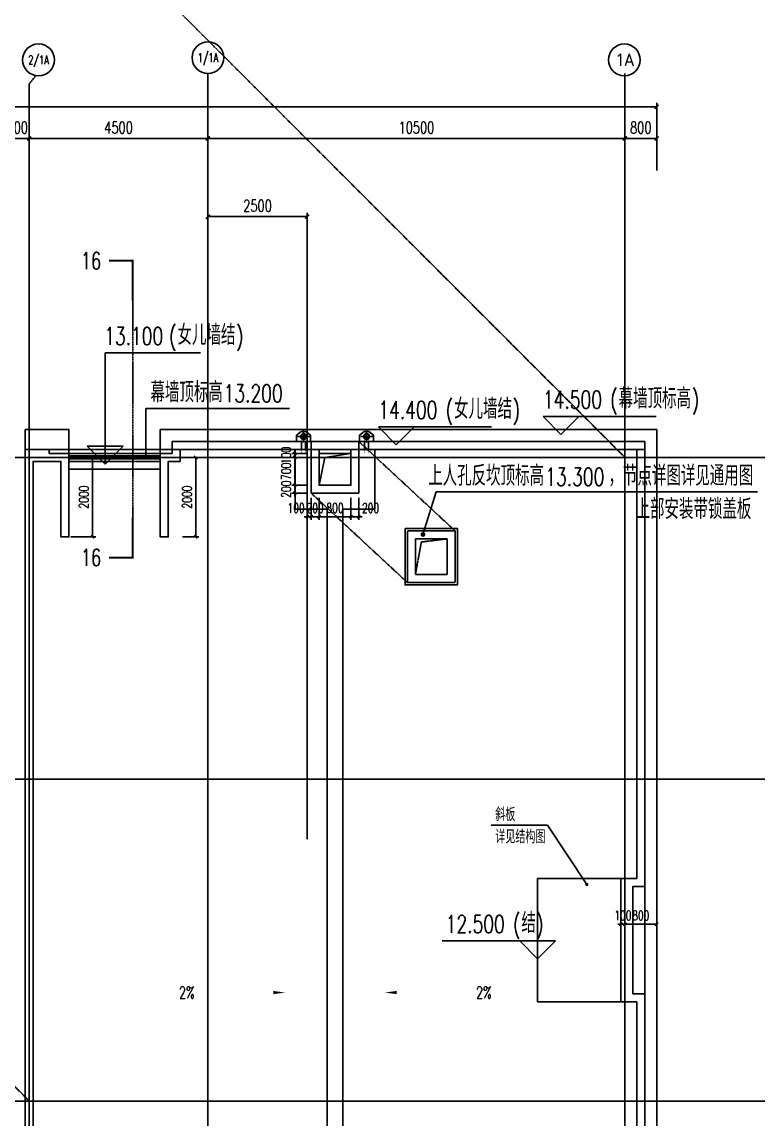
# Model space of a CAD drawing. Extents: x -954573 to 446329, y 489853 to 1226784.
# Drawn here: x 355963 to 374498, y 815166 to 842781 of the extents above; entities that cross this region are included whole.
import ezdxf
from ezdxf.enums import TextEntityAlignment as Align

# ---------------------------------------------------------------- set-up
doc = ezdxf.new("R2010")
doc.units = 0
doc.header["$LTSCALE"] = 10
doc.header["$MEASUREMENT"] = 0
doc.linetypes.add('10平面$0$DOTE', pattern=[2.42, 2, -0.2, 0.02, -0.2])
doc.linetypes.add('10平面$1$DASH', pattern=[0.35, 0.25, -0.1])
doc.layers.get('Defpoints').update_dxf_attribs({"color": 210})
for name, color, linetype in [('10平面$0$99平面图例外参|99平面图例外参|99平面图例外参|A-STAIR', 150, 'Continuous'), ('10平面$0$A-AXIS-D', 8, 'Continuous'), ('10平面$0$A-AXIS-DOTE', 8, '10平面$0$DOTE'), ('10平面$0$A-AXIS-DP', 8, 'Continuous'), ('10平面$0$A-AXIS-SYMB', 8, 'Continuous'), ('10平面$0$A-DRAIN', 8, 'Continuous'), ('10平面$0$A-LIN-V', 8, 'Continuous'), ('10平面$0$A-SFCE', 8, 'Continuous'), ('10平面$0$A-WINDOW', 8, 'Continuous'), ('10平面$0$AS-WALL', 8, 'Continuous'), ('10平面$0$AS-结构边线层', 8, 'Continuous'), ('10平面$0$DIM_SYMB', 8, 'Continuous'), ('10平面$0$PUB_TEXT', 8, 'Continuous'), ('A-LIN-V', 9, 'Continuous')]:
    doc.layers.add(name, color=color, linetype=linetype)
doc.styles.add('10平面$0$_TCH_AXIS', font='COMPLEX', dxfattribs={"bigfont": 'GBCBIG'})
doc.styles.add('10平面$0$_TCH_DIM', font='SIMPLEX', dxfattribs={"bigfont": 'GBCBIG'})
doc.styles.add('10平面$0$_TCH_DIM_T3', font='SIMPLEX', dxfattribs={"width": 0.705882, "bigfont": 'GBCBIG'})
doc.styles.add('10平面$0$_TCH_LABEL', font='COMPLEX', dxfattribs={"bigfont": 'GBCBIG'})
doc.dimstyles.new('10平面$0$_TCH_ARCH&&100', dxfattribs={"dimtxt": 297.5, "dimasz": 100, "dimexe": 100, "dimexo": 100, "dimgap": 126.25, "dimtad": 1, "dimdec": 0, "dimzin": 0, "dimdsep": 46, "dimtxsty": '10平面$0$_TCH_DIM_T3', "dimblk": '10平面$0$_ArchTick', "dimcen": 0.09, "dimclrt": 7, "dimazin": 2, "dimtfac": 1, "dimtdec": 0, "dimtix": 1, "dimtmove": 2, "dimatfit": 3, "dimfxl": 0, "dimtolj": 1, "dimtzin": 0, "dimarcsym": 0})
doc.dimstyles.new('10平面$0$_TCH_ARCH&&80', dxfattribs={"dimtxt": 238, "dimasz": 80, "dimexe": 80, "dimexo": 80, "dimgap": 101, "dimtad": 1, "dimdec": 0, "dimzin": 0, "dimdsep": 46, "dimtxsty": '10平面$0$_TCH_DIM_T3', "dimblk": '10平面$0$_ArchTick', "dimcen": 0.09, "dimclrt": 7, "dimazin": 2, "dimtfac": 1, "dimtdec": 0, "dimtix": 1, "dimtmove": 2, "dimatfit": 3, "dimfxl": 0, "dimtolj": 1, "dimtzin": 0, "dimarcsym": 0})

# ---------------------------------------------------------------- blocks, each defined once
blk = doc.blocks.new('10平面$0$_ArchTick')
at = {"color": 0, "linetype": 'ByBlock', "const_width": 0.4}
blk.add_lwpolyline([(-0.5, -0.5), (0.5, 0.5)], dxfattribs=at)
blk = doc.blocks.new('*D3230')
at = {"layer": '10平面$0$A-AXIS-DP', "color": 0, "lineweight": -2}
for p, q in [((-129054, 820940), (-129054, 819990)), ((-128954, 820940), (-128954, 819990)), ((-129054, 820070), (-129134, 820070)), ((-129054, 820070), (-128954, 820070)), ((-128954, 820070), (-128874, 820070))]:
    blk.add_line(p, q, dxfattribs=at)
at = {"layer": 'Defpoints', "color": 0}
for p in [(-129054, 821020), (-128954, 821020), (-128954, 820070)]:
    blk.add_point(p, dxfattribs=at)
at = {"layer": '10平面$0$A-AXIS-DP', "color": 0, "lineweight": -2, "xscale": 80, "yscale": 80, "zscale": 80}
blk.add_blockref('10平面$0$_ArchTick', (-129054, 820070), dxfattribs=at)
at = {"layer": '10平面$0$A-AXIS-DP', "color": 0, "lineweight": -2, "xscale": 80, "yscale": 80, "zscale": 80, "rotation": 180}
blk.add_blockref('10平面$0$_ArchTick', (-128954, 820070), dxfattribs=at)
at = {"layer": '10平面$0$A-AXIS-DP', "color": 7, "insert": (-129004, 820290), "char_height": 238, "attachment_point": 5, "style": '10平面$0$_TCH_DIM_T3'}
blk.add_mtext('\\A1;100', dxfattribs=at)
blk = doc.blocks.new('*D3231')
at = {"layer": '10平面$0$A-AXIS-DP', "color": 0, "lineweight": -2}
for p, q in [((-128954, 820940), (-128954, 819990)), ((-128154, 820940), (-128154, 819990)), ((-128954, 820070), (-128154, 820070))]:
    blk.add_line(p, q, dxfattribs=at)
at = {"layer": 'Defpoints', "color": 0}
for p in [(-128954, 821020), (-128154, 821020), (-128154, 820070)]:
    blk.add_point(p, dxfattribs=at)
at = {"layer": '10平面$0$A-AXIS-DP', "color": 0, "lineweight": -2, "xscale": 80, "yscale": 80, "zscale": 80, "rotation": 180}
blk.add_blockref('10平面$0$_ArchTick', (-128954, 820070), dxfattribs=at)
at = {"layer": '10平面$0$A-AXIS-DP', "color": 0, "lineweight": -2, "xscale": 80, "yscale": 80, "zscale": 80}
blk.add_blockref('10平面$0$_ArchTick', (-128154, 820070), dxfattribs=at)
at = {"layer": '10平面$0$A-AXIS-DP', "color": 7, "insert": (-128554, 820290), "char_height": 238, "attachment_point": 5, "style": '10平面$0$_TCH_DIM_T3'}
blk.add_mtext('\\A1;800', dxfattribs=at)
blk = doc.blocks.new('*D3235')
at = {"layer": '10平面$0$A-AXIS-DP', "color": 0, "lineweight": -2}
for p, q in [((-140094, 831820), (-139680, 831820)), ((-139760, 829820), (-139760, 831820)), ((-140094, 829820), (-139680, 829820))]:
    blk.add_line(p, q, dxfattribs=at)
at = {"layer": 'Defpoints', "color": 0}
for p in [(-140174, 831820), (-139760, 831820), (-140174, 829820)]:
    blk.add_point(p, dxfattribs=at)
at = {"layer": '10平面$0$A-AXIS-DP', "color": 0, "lineweight": -2, "xscale": 80, "yscale": 80, "zscale": 80}
for p, rotation in [((-139760, 831820), 90), ((-139760, 829820), 270)]:
    blk.add_blockref('10平面$0$_ArchTick', p, dxfattribs=dict(at, rotation=rotation))
at = {"layer": '10平面$0$A-AXIS-DP', "color": 7, "insert": (-139980, 830820), "char_height": 238, "attachment_point": 5, "rotation": 90, "style": '10平面$0$_TCH_DIM_T3'}
blk.add_mtext('\\A1;2000', dxfattribs=at)
blk = doc.blocks.new('*D3236')
at = {"layer": '10平面$0$A-AXIS-DP', "color": 0, "lineweight": -2}
for p, q in [((-142904, 831820), (-142280, 831820)), ((-142360, 829820), (-142360, 831820)), ((-142904, 829820), (-142280, 829820))]:
    blk.add_line(p, q, dxfattribs=at)
at = {"layer": 'Defpoints', "color": 0}
for p in [(-142984, 831820), (-142360, 831820), (-142984, 829820)]:
    blk.add_point(p, dxfattribs=at)
at = {"layer": '10平面$0$A-AXIS-DP', "color": 0, "lineweight": -2, "xscale": 80, "yscale": 80, "zscale": 80}
for p, rotation in [((-142360, 831820), 90), ((-142360, 829820), 270)]:
    blk.add_blockref('10平面$0$_ArchTick', p, dxfattribs=dict(at, rotation=rotation))
at = {"layer": '10平面$0$A-AXIS-DP', "color": 7, "insert": (-142580, 830820), "char_height": 238, "attachment_point": 5, "rotation": 90, "style": '10平面$0$_TCH_DIM_T3'}
blk.add_mtext('\\A1;2000', dxfattribs=at)
blk = doc.blocks.new('*D3248')
at = {"layer": '10平面$0$A-AXIS-DP', "color": 0, "lineweight": -2}
for p, q in [((-136954, 831920), (-137345, 831920)), ((-136954, 831820), (-137345, 831820)), ((-137265, 831920), (-137265, 832000)), ((-137265, 831820), (-137265, 831920)), ((-137265, 831820), (-137265, 831740))]:
    blk.add_line(p, q, dxfattribs=at)
at = {"layer": 'Defpoints', "color": 0}
for p in [(-137265, 831920), (-136874, 831920), (-136874, 831820)]:
    blk.add_point(p, dxfattribs=at)
at = {"layer": '10平面$0$A-AXIS-DP', "color": 0, "lineweight": -2, "xscale": 80, "yscale": 80, "zscale": 80}
for p, rotation in [((-137265, 831920), 270), ((-137265, 831820), 90)]:
    blk.add_blockref('10平面$0$_ArchTick', p, dxfattribs=dict(at, rotation=rotation))
at = {"layer": '10平面$0$A-AXIS-DP', "color": 7, "insert": (-137485, 831870), "char_height": 238, "attachment_point": 5, "rotation": 90, "style": '10平面$0$_TCH_DIM_T3'}
blk.add_mtext('\\A1;100', dxfattribs=at)
blk = doc.blocks.new('*D3249')
at = {"layer": '10平面$0$A-AXIS-DP', "color": 0, "lineweight": -2}
for p, q in [((-136954, 831820), (-137345, 831820)), ((-137265, 831120), (-137265, 831820)), ((-136954, 831120), (-137345, 831120))]:
    blk.add_line(p, q, dxfattribs=at)
at = {"layer": 'Defpoints', "color": 0}
for p in [(-137265, 831820), (-136874, 831820), (-136874, 831120)]:
    blk.add_point(p, dxfattribs=at)
at = {"layer": '10平面$0$A-AXIS-DP', "color": 0, "lineweight": -2, "xscale": 80, "yscale": 80, "zscale": 80}
for p, rotation in [((-137265, 831820), 90), ((-137265, 831120), 270)]:
    blk.add_blockref('10平面$0$_ArchTick', p, dxfattribs=dict(at, rotation=rotation))
at = {"layer": '10平面$0$A-AXIS-DP', "color": 7, "insert": (-137485, 831470), "char_height": 238, "attachment_point": 5, "rotation": 90, "style": '10平面$0$_TCH_DIM_T3'}
blk.add_mtext('\\A1;700', dxfattribs=at)
blk = doc.blocks.new('*D3250')
at = {"layer": '10平面$0$A-AXIS-DP', "color": 0, "lineweight": -2}
for p, q in [((-136954, 831120), (-137345, 831120)), ((-137265, 831120), (-137265, 831200)), ((-137265, 830920), (-137265, 831120)), ((-136954, 830920), (-137345, 830920)), ((-137265, 830920), (-137265, 830840))]:
    blk.add_line(p, q, dxfattribs=at)
at = {"layer": 'Defpoints', "color": 0}
for p in [(-137265, 831120), (-136874, 831120), (-136874, 830920)]:
    blk.add_point(p, dxfattribs=at)
at = {"layer": '10平面$0$A-AXIS-DP', "color": 0, "lineweight": -2, "xscale": 80, "yscale": 80, "zscale": 80}
for p, rotation in [((-137265, 831120), 270), ((-137265, 830920), 90)]:
    blk.add_blockref('10平面$0$_ArchTick', p, dxfattribs=dict(at, rotation=rotation))
at = {"layer": '10平面$0$A-AXIS-DP', "color": 7, "insert": (-137485, 831020), "char_height": 238, "attachment_point": 5, "rotation": 90, "style": '10平面$0$_TCH_DIM_T3'}
blk.add_mtext('\\A1;200', dxfattribs=at)
blk = doc.blocks.new('*D3251')
at = {"layer": '10平面$0$A-AXIS-DP', "color": 0, "lineweight": -2}
for p, q in [((-136954, 830800), (-136954, 830248)), ((-136854, 830800), (-136854, 830248)), ((-136954, 830328), (-137034, 830328)), ((-136954, 830328), (-136854, 830328)), ((-136854, 830328), (-136774, 830328))]:
    blk.add_line(p, q, dxfattribs=at)
at = {"layer": 'Defpoints', "color": 0}
for p in [(-136954, 830880), (-136854, 830880), (-136854, 830328)]:
    blk.add_point(p, dxfattribs=at)
at = {"layer": '10平面$0$A-AXIS-DP', "color": 0, "lineweight": -2, "xscale": 80, "yscale": 80, "zscale": 80}
blk.add_blockref('10平面$0$_ArchTick', (-136954, 830328), dxfattribs=at)
at = {"layer": '10平面$0$A-AXIS-DP', "color": 0, "lineweight": -2, "xscale": 80, "yscale": 80, "zscale": 80, "rotation": 180}
blk.add_blockref('10平面$0$_ArchTick', (-136854, 830328), dxfattribs=at)
at = {"layer": '10平面$0$A-AXIS-DP', "color": 7, "insert": (-137234, 830548), "char_height": 238, "attachment_point": 5, "style": '10平面$0$_TCH_DIM_T3'}
blk.add_mtext('\\A1;100', dxfattribs=at)
blk = doc.blocks.new('*D3252')
at = {"layer": '10平面$0$A-AXIS-DP', "color": 0, "lineweight": -2}
for p, q in [((-136854, 830800), (-136854, 830248)), ((-136654, 830800), (-136654, 830248)), ((-136854, 830328), (-136934, 830328)), ((-136854, 830328), (-136654, 830328)), ((-136654, 830328), (-136574, 830328))]:
    blk.add_line(p, q, dxfattribs=at)
at = {"layer": 'Defpoints', "color": 0}
for p in [(-136854, 830880), (-136654, 830880), (-136654, 830328)]:
    blk.add_point(p, dxfattribs=at)
at = {"layer": '10平面$0$A-AXIS-DP', "color": 0, "lineweight": -2, "xscale": 80, "yscale": 80, "zscale": 80}
blk.add_blockref('10平面$0$_ArchTick', (-136854, 830328), dxfattribs=at)
at = {"layer": '10平面$0$A-AXIS-DP', "color": 0, "lineweight": -2, "xscale": 80, "yscale": 80, "zscale": 80, "rotation": 180}
blk.add_blockref('10平面$0$_ArchTick', (-136654, 830328), dxfattribs=at)
at = {"layer": '10平面$0$A-AXIS-DP', "color": 7, "insert": (-136754, 830548), "char_height": 238, "attachment_point": 5, "style": '10平面$0$_TCH_DIM_T3'}
blk.add_mtext('\\A1;200', dxfattribs=at)
blk = doc.blocks.new('*D3253')
at = {"layer": '10平面$0$A-AXIS-DP', "color": 0, "lineweight": -2}
for p, q in [((-136654, 830800), (-136654, 830248)), ((-135854, 830800), (-135854, 830248)), ((-136654, 830328), (-135854, 830328))]:
    blk.add_line(p, q, dxfattribs=at)
at = {"layer": 'Defpoints', "color": 0}
for p in [(-136654, 830880), (-135854, 830880), (-135854, 830328)]:
    blk.add_point(p, dxfattribs=at)
at = {"layer": '10平面$0$A-AXIS-DP', "color": 0, "lineweight": -2, "xscale": 80, "yscale": 80, "zscale": 80, "rotation": 180}
blk.add_blockref('10平面$0$_ArchTick', (-136654, 830328), dxfattribs=at)
at = {"layer": '10平面$0$A-AXIS-DP', "color": 0, "lineweight": -2, "xscale": 80, "yscale": 80, "zscale": 80}
blk.add_blockref('10平面$0$_ArchTick', (-135854, 830328), dxfattribs=at)
at = {"layer": '10平面$0$A-AXIS-DP', "color": 7, "insert": (-136254, 830548), "char_height": 238, "attachment_point": 5, "style": '10平面$0$_TCH_DIM_T3'}
blk.add_mtext('\\A1;800', dxfattribs=at)
blk = doc.blocks.new('*D3254')
at = {"layer": '10平面$0$A-AXIS-DP', "color": 0, "lineweight": -2}
for p, q in [((-135854, 830800), (-135854, 830248)), ((-135654, 830800), (-135654, 830248)), ((-135854, 830328), (-135934, 830328)), ((-135854, 830328), (-135654, 830328)), ((-135654, 830328), (-135574, 830328))]:
    blk.add_line(p, q, dxfattribs=at)
at = {"layer": 'Defpoints', "color": 0}
for p in [(-135854, 830880), (-135654, 830880), (-135654, 830328)]:
    blk.add_point(p, dxfattribs=at)
at = {"layer": '10平面$0$A-AXIS-DP', "color": 0, "lineweight": -2, "xscale": 80, "yscale": 80, "zscale": 80}
blk.add_blockref('10平面$0$_ArchTick', (-135854, 830328), dxfattribs=at)
at = {"layer": '10平面$0$A-AXIS-DP', "color": 0, "lineweight": -2, "xscale": 80, "yscale": 80, "zscale": 80, "rotation": 180}
blk.add_blockref('10平面$0$_ArchTick', (-135654, 830328), dxfattribs=at)
at = {"layer": '10平面$0$A-AXIS-DP', "color": 7, "insert": (-135358, 830548), "char_height": 238, "attachment_point": 5, "style": '10平面$0$_TCH_DIM_T3'}
blk.add_mtext('\\A1;200', dxfattribs=at)
blk = doc.blocks.new('10平面$0$43243')
at = {"layer": '10平面$0$AS-结构边线层'}
for points in [[(356046, 741420), (356046, 832020), (356646, 832020), (356646, 831920), (357146, 831920), (357146, 831720), (359446, 831720), (359446, 831920), (359746, 831920), (359746, 832220), (371646, 832220), (371646, 821020), (371346, 821020), (371346, 818320), (371646, 818320), (371646, 782920)], [(363446, 831120), (363590, 831820), (364246, 831920)]]:
    blk.add_lwpolyline(points, dxfattribs=at)
blk.add_lwpolyline([(363446, 831920), (364246, 831920), (364246, 831120), (363446, 831120)], close=True, dxfattribs=at)
blk = doc.blocks.new('*D2935')
at = {"layer": '10平面$0$A-AXIS-D', "color": 0, "lineweight": -2}
for p, q in [((76282, 34220), (76282, 35127)), ((76882, 34220), (76882, 35127)), ((76282, 35027), (76882, 35027))]:
    blk.add_line(p, q, dxfattribs=at)
at = {"layer": 'Defpoints', "color": 0}
for p in [(76882, 35027), (76282, 34120), (76882, 34120)]:
    blk.add_point(p, dxfattribs=at)
at = {"layer": '10平面$0$A-AXIS-D', "color": 0, "lineweight": -2, "xscale": 100, "yscale": 100, "zscale": 100, "rotation": 180}
blk.add_blockref('10平面$0$_ArchTick', (76282, 35027), dxfattribs=at)
at = {"layer": '10平面$0$A-AXIS-D', "color": 0, "lineweight": -2, "xscale": 100, "yscale": 100, "zscale": 100}
blk.add_blockref('10平面$0$_ArchTick', (76882, 35027), dxfattribs=at)
at = {"layer": '10平面$0$A-AXIS-D', "color": 7, "insert": (76582, 35302), "char_height": 297.5, "attachment_point": 5, "style": '10平面$0$_TCH_DIM_T3'}
blk.add_mtext('\\A1;600', dxfattribs=at)
blk = doc.blocks.new('*D2936')
at = {"layer": '10平面$0$A-AXIS-D', "color": 0, "lineweight": -2}
for p, q in [((76882, 34220), (76882, 35127)), ((81382, 34220), (81382, 35127)), ((76882, 35027), (81382, 35027))]:
    blk.add_line(p, q, dxfattribs=at)
at = {"layer": 'Defpoints', "color": 0}
for p in [(81382, 35027), (76882, 34120), (81382, 34120)]:
    blk.add_point(p, dxfattribs=at)
at = {"layer": '10平面$0$A-AXIS-D', "color": 0, "lineweight": -2, "xscale": 100, "yscale": 100, "zscale": 100, "rotation": 180}
blk.add_blockref('10平面$0$_ArchTick', (76882, 35027), dxfattribs=at)
at = {"layer": '10平面$0$A-AXIS-D', "color": 0, "lineweight": -2, "xscale": 100, "yscale": 100, "zscale": 100}
blk.add_blockref('10平面$0$_ArchTick', (81382, 35027), dxfattribs=at)
at = {"layer": '10平面$0$A-AXIS-D', "color": 7, "insert": (79132, 35302), "char_height": 297.5, "attachment_point": 5, "style": '10平面$0$_TCH_DIM_T3'}
blk.add_mtext('\\A1;4500', dxfattribs=at)
blk = doc.blocks.new('*D2937')
at = {"layer": '10平面$0$A-AXIS-D', "color": 0, "lineweight": -2}
for p, q in [((81382, 34220), (81382, 35127)), ((91882, 34220), (91882, 35127)), ((81382, 35027), (91882, 35027))]:
    blk.add_line(p, q, dxfattribs=at)
at = {"layer": 'Defpoints', "color": 0}
for p in [(91882, 35027), (81382, 34120), (91882, 34120)]:
    blk.add_point(p, dxfattribs=at)
at = {"layer": '10平面$0$A-AXIS-D', "color": 0, "lineweight": -2, "xscale": 100, "yscale": 100, "zscale": 100, "rotation": 180}
blk.add_blockref('10平面$0$_ArchTick', (81382, 35027), dxfattribs=at)
at = {"layer": '10平面$0$A-AXIS-D', "color": 0, "lineweight": -2, "xscale": 100, "yscale": 100, "zscale": 100}
blk.add_blockref('10平面$0$_ArchTick', (91882, 35027), dxfattribs=at)
at = {"layer": '10平面$0$A-AXIS-D', "color": 7, "insert": (86632, 35302), "char_height": 297.5, "attachment_point": 5, "style": '10平面$0$_TCH_DIM_T3'}
blk.add_mtext('\\A1;10500', dxfattribs=at)
blk = doc.blocks.new('*D2938')
at = {"layer": '10平面$0$A-AXIS-D', "color": 0, "lineweight": -2}
for p, q in [((91882, 34220), (91882, 35127)), ((92682, 34220), (92682, 35127)), ((91882, 35027), (92682, 35027))]:
    blk.add_line(p, q, dxfattribs=at)
at = {"layer": 'Defpoints', "color": 0}
for p in [(92682, 35027), (91882, 34120), (92682, 34120)]:
    blk.add_point(p, dxfattribs=at)
at = {"layer": '10平面$0$A-AXIS-D', "color": 0, "lineweight": -2, "xscale": 100, "yscale": 100, "zscale": 100, "rotation": 180}
blk.add_blockref('10平面$0$_ArchTick', (91882, 35027), dxfattribs=at)
at = {"layer": '10平面$0$A-AXIS-D', "color": 0, "lineweight": -2, "xscale": 100, "yscale": 100, "zscale": 100}
blk.add_blockref('10平面$0$_ArchTick', (92682, 35027), dxfattribs=at)
at = {"layer": '10平面$0$A-AXIS-D', "color": 7, "insert": (92282, 35302), "char_height": 297.5, "attachment_point": 5, "style": '10平面$0$_TCH_DIM_T3'}
blk.add_mtext('\\A1;800', dxfattribs=at)
blk = doc.blocks.new('*D3041')
at = {"layer": '10平面$0$A-AXIS-D', "color": 0, "lineweight": -2}
for p, q in [((-33818, 34320), (-33818, 35927)), ((92682, 34320), (92682, 35927)), ((-33818, 35827), (92682, 35827))]:
    blk.add_line(p, q, dxfattribs=at)
at = {"layer": 'Defpoints', "color": 0}
for p in [(92682, 35827), (-33818, 34220), (92682, 34220)]:
    blk.add_point(p, dxfattribs=at)
at = {"layer": '10平面$0$A-AXIS-D', "color": 0, "lineweight": -2, "xscale": 100, "yscale": 100, "zscale": 100, "rotation": 180}
blk.add_blockref('10平面$0$_ArchTick', (-33818, 35827), dxfattribs=at)
at = {"layer": '10平面$0$A-AXIS-D', "color": 0, "lineweight": -2, "xscale": 100, "yscale": 100, "zscale": 100}
blk.add_blockref('10平面$0$_ArchTick', (92682, 35827), dxfattribs=at)
at = {"layer": '10平面$0$A-AXIS-D', "color": 7, "insert": (29432, 36102), "char_height": 297.5, "attachment_point": 5, "style": '10平面$0$_TCH_DIM_T3'}
blk.add_mtext('\\A1;126500', dxfattribs=at)
blk = doc.blocks.new('*D3191')
at = {"layer": '10平面$0$A-AXIS-D', "color": 0, "lineweight": -2}
for p, q in [((81382, 32160), (81382, 33160)), ((83882, 32160), (83882, 33160)), ((81382, 33060), (83882, 33060))]:
    blk.add_line(p, q, dxfattribs=at)
at = {"layer": 'Defpoints', "color": 0}
for p in [(83882, 33060), (81382, 32060), (83882, 32060)]:
    blk.add_point(p, dxfattribs=at)
at = {"layer": '10平面$0$A-AXIS-D', "color": 0, "lineweight": -2, "xscale": 100, "yscale": 100, "zscale": 100, "rotation": 180}
blk.add_blockref('10平面$0$_ArchTick', (81382, 33060), dxfattribs=at)
at = {"layer": '10平面$0$A-AXIS-D', "color": 0, "lineweight": -2, "xscale": 100, "yscale": 100, "zscale": 100}
blk.add_blockref('10平面$0$_ArchTick', (83882, 33060), dxfattribs=at)
at = {"layer": '10平面$0$A-AXIS-D', "color": 7, "insert": (82632, 33335), "char_height": 297.5, "attachment_point": 5, "style": '10平面$0$_TCH_DIM_T3'}
blk.add_mtext('\\A1;2500', dxfattribs=at)
blk = doc.blocks.new('10平面$0$A$C3AB27A69')
at = {"layer": '10平面$0$A-DRAIN', "linetype": '10平面$1$DASH', "ltscale": 0.1}
for points in [[(-50, -20), (-50, 390)], [(50, -20), (50, 390)]]:
    blk.add_lwpolyline(points, dxfattribs=at)
at = {"layer": '10平面$0$A-DRAIN'}
blk.add_lwpolyline([(175, -57), (175, 100), (-175, 100), (-175, -57), (-59, -150), (59, -150)], close=True, dxfattribs=at)
blk.add_circle((1, -27), 55, dxfattribs=at)
blk = doc.blocks.new('10平面$0$A$C78062F8E')
at = {"layer": '10平面$0$A-DRAIN'}
for points in [[(0, 0), (-109, 0)], [(0, 0), (0, 109)], [(0, 0), (109, 0)], [(0, 0), (0, -109)]]:
    blk.add_lwpolyline(points, dxfattribs=at)
blk.add_circle((0, 0), 55, dxfattribs=at)
blk = doc.blocks.new('10平面$0$43243243')
at = {"layer": '10平面$0$A-DRAIN'}
for p, q in [((363646, 786970), (363646, 830520)), ((364046, 742020), (364046, 830520))]:
    blk.add_line(p, q, dxfattribs=at)
for points in [[(363646, 830520), (362846, 830520), (362846, 832020)], [(364046, 830520), (364846, 830520), (364846, 832020), (364846, 832020)]]:
    blk.add_lwpolyline(points, dxfattribs=at)
at = {"layer": '10平面$0$A-SFCE'}
blk.add_lwpolyline([(371646, 741420), (356046, 741420), (356046, 832020), (371646, 832020)], close=True, dxfattribs=at)
at = {"layer": '10平面$0$99平面图例外参|99平面图例外参|99平面图例外参|A-STAIR', "xscale": 1.363636363636364, "yscale": 1.363636363636364, "zscale": 1.363636363636364}
for p in [(363052, 832347), (364641, 832347)]:
    blk.add_blockref('10平面$0$A$C78062F8E', p, dxfattribs=at)
at = {"layer": '10平面$0$A-DRAIN', "rotation": 180}
blk.add_blockref('10平面$0$A$C3AB27A69', (363052, 832320), dxfattribs=at)
at = {"layer": '10平面$0$A-DRAIN', "xscale": -1, "rotation": 180}
blk.add_blockref('10平面$0$A$C3AB27A69', (364640, 832320), dxfattribs=at)
blk = doc.blocks.new('10平面$0$rrrrrrrrrrrrrrrrrrrrr')
at = {"layer": '10平面$0$A-AXIS-DOTE'}
for p, q in [((-135654.2, 832220), (-133230, 829970)), ((-136854.2, 830920), (-134430, 828670))]:
    blk.add_line(p, q, dxfattribs=at)
at = {"layer": '10平面$0$A-AXIS-SYMB'}
for p, q in [((-142040, 831650), (-142040, 834450)), ((-142040, 834450), (-139640, 834450)), ((-141020, 831820), (-141020, 833050)), ((-141020, 833050), (-137400, 833050)), ((-130566.7, 832400), (-131016.7, 832850)), ((-131016.7, 832850), (-128166.7, 832850)), ((-130566.7, 832400), (-130116.7, 832850)), ((-134710, 832140), (-135160, 832590)), ((-135160, 832590), (-132310, 832590)), ((-134710, 832140), (-134260, 832590)), ((-142040, 831650), (-142490, 832100)), ((-142490, 832100), (-141590, 832100)), ((-142040, 831650), (-141590, 832100)), ((-134040, 829880), (-133710, 830950)), ((-133710, 830950), (-125620, 830950)), ((-130704.2, 819650), (-133554.2, 819650)), ((-131154.2, 819200), (-131604.2, 819650)), ((-131154.2, 819200), (-130704.2, 819650))]:
    blk.add_line(p, q, dxfattribs=at)
at = {"layer": '10平面$0$A-AXIS-SYMB', "const_width": 60}
for points in [[(-141020, 831790, 1), (-141020, 831850, 1)], [(-134048.8, 829851.3, 1), (-134031.2, 829908.7, 1)]]:
    blk.add_lwpolyline(points, format="xyb", close=True, dxfattribs=at)
at = {"layer": '10平面$0$A-DRAIN'}
blk.add_lwpolyline([(-144054.2, 741120), (-142954.2, 741120), (-142954.2, 741720), (-140654.2, 741720), (-140654.2, 741120), (-128154.2, 741120), (-128154.2, 832520), (-140654.2, 832520), (-140654.2, 831920), (-142954.2, 831920), (-142954.2, 832520), (-144054.2, 832520)], dxfattribs=at)
at = {"layer": '10平面$0$A-LIN-V'}
for p, q in [((-131154.2, 818120), (-131154.2, 821220)), ((-129054.2, 821220), (-131154.2, 821220)), ((-129054.2, 818120), (-131154.2, 818120))]:
    blk.add_line(p, q, dxfattribs=at)
at = {"layer": '10平面$0$A-SFCE'}
for points in [[(-136854.2, 832020), (-140154.2, 832020), (-140154.2, 831720), (-140454.2, 831720), (-140454.2, 829820), (-140654.2, 829820), (-140654.2, 831920), (-140354.2, 831920), (-140354.2, 832220), (-128454.2, 832220), (-128454.2, 821020), (-128754.2, 821020), (-128754.2, 818320), (-128454.2, 818320), (-128454.2, 782920), (-128754.2, 782920), (-128754.2, 774520), (-128454.2, 774520), (-128454.2, 741420), (-140554.2, 741420), (-140554.2, 741720), (-140654.2, 741720), (-140654.2, 741920), (-142940, 741920)], [(-143854.2, 749670), (-143854.2, 741920), (-143454.2, 741920), (-143454.2, 741920), (-143154.2, 741920), (-143154.2, 743820), (-142954.2, 743820), (-142954.2, 741720), (-143254.2, 741720), (-143254.2, 741720), (-144054.2, 741720), (-144054.2, 832020), (-143454.2, 832020), (-143454.2, 831920), (-142954.2, 831920), (-142954.2, 829820), (-143154.2, 829820), (-143154.2, 831720), (-143454.2, 831720), (-143454.2, 831720), (-143854.2, 831720), (-143854.2, 792620)], [(-140654.2, 741920), (-140654.2, 743820), (-140454.2, 743820), (-140454.2, 741920), (-140354.2, 741920), (-140354.2, 741620), (-128654.2, 741620), (-128654.2, 774320), (-129054.2, 774320), (-129054.2, 783120), (-128654.2, 783120), (-128654.2, 818120), (-129054.2, 818120), (-129054.2, 821220), (-128654.2, 821220), (-128654.2, 832020), (-135654.2, 832020)], [(-140654.2, 831520), (-142954.2, 831520)], [(-140654.2, 831720), (-142946.4, 831720)]]:
    blk.add_lwpolyline(points, dxfattribs=at)
blk.add_lwpolyline([(-134490, 830030), (-133170, 830030), (-133170, 828610), (-134490, 828610)], close=True, dxfattribs=at)
at = {"layer": '10平面$0$A-SFCE', "linetype": '10平面$1$DASH'}
for points in [[(-134430, 829970), (-133230, 829970), (-133230, 828670), (-134430, 828670)], [(-134230, 829770), (-133430, 829770), (-133430, 828870), (-134230, 828870)]]:
    blk.add_lwpolyline(points, close=True, dxfattribs=at)
blk.add_lwpolyline([(-134230, 828870), (-134080, 829690), (-133430, 829770)], dxfattribs=at)
at = {"layer": '10平面$0$AS-WALL'}
for p, q in [((-136854.2, 832220), (-135654.2, 832220)), ((-136854.2, 832220), (-136854.2, 830920)), ((-135654.2, 832220), (-135654.2, 830920)), ((-136654.2, 832020), (-135854.2, 832020)), ((-136654.2, 832020), (-136654.2, 831120)), ((-135854.2, 832020), (-135854.2, 831120)), ((-136654.2, 831120), (-135854.2, 831120)), ((-136854.2, 830920), (-135654.2, 830920))]:
    blk.add_line(p, q, dxfattribs=at)
at = {"layer": '10平面$0$DIM_SYMB'}
for p, q in [((-130904.5, 822560), (-132324.5, 822560)), ((-129914.5, 821070), (-130904.5, 822560))]:
    blk.add_line(p, q, dxfattribs=at)
at = {"layer": '10平面$0$DIM_SYMB', "const_width": 40}
blk.add_lwpolyline([(-129903.4, 821053.3, 1), (-129925.6, 821086.7, 1)], format="xyb", close=True, dxfattribs=at)
at = {"layer": '10平面$0$PUB_TEXT', "style": '10平面$0$_TCH_DIM', "width": 0.705882}
for s, height, p in [('13.100', 446.25, (-142065, 834650)), ('(', 446.2, (-140430, 834650)), (')', 446.2, (-138745.5, 834650)), ('13.200', 446.25, (-139057.5, 833207.5)), ('14.500', 446.25, (-131017.6, 833050)), ('(', 446.2, (-129322.6, 833050)), (')', 446.2, (-127269.5, 833050)), ('14.400', 446.25, (-135160.8, 832790)), ('(', 446.2, (-133465.8, 832790)), (')', 446.2, (-131781.3, 832790)), ('13.300', 446.25, (-130958.7, 831107.5)), ('12.500', 446.25, (-133465, 819850)), ('(', 446.2, (-131770, 819850)), (')', 446.2, (-131191.4, 819850))]:
    blk.add_text(s, height=height, dxfattribs=at).set_placement(p)
at = {"layer": '10平面$0$PUB_TEXT', "style": '10平面$0$_TCH_DIM'}
for s, height, p in [('女儿墙结', 506.38, (-140220, 834650)), ('幕墙顶标高', 506.38, (-140900.6, 833207.5)), ('幕墙顶标高', 506.38, (-129112.6, 833050)), ('女儿墙结', 506.38, (-133255.8, 832790)), ('上人孔反坎顶标高', 506.38, (-133907.7, 831107.5)), ('，节点详图详见通用图', 506.38, (-129368.7, 831107.5)), ('上部安装带锁盖板', 506.38, (-128687.3, 830267.5)), ('斜板', 337.59, (-132219.5, 822665)), ('详见结构图', 337.59, (-132219.5, 822105)), ('结', 506.4, (-131560, 819850))]:
    blk.add_text(s, height=height, dxfattribs=at).set_placement(p)
at = {"layer": '10平面$0$A-AXIS-DP'}
for p1, p2, distance, picture, middle in [((-136874.2, 831820), (-136874.2, 831920), 390.3, '*D3248', (-137484.5, 831870)), ((-142984.2, 829820), (-142984.2, 831820), -624.2, '*D3236', (-142580, 830820)), ((-140174.2, 829820), (-140174.2, 831820), -414.2, '*D3235', (-139980, 830820)), ((-136874.2, 831120), (-136874.2, 831820), 390.3, '*D3249', (-137484.5, 831470)), ((-136874.2, 830920), (-136874.2, 831120), 390.3, '*D3250', (-137484.5, 831020)), ((-136854.2, 830880), (-136654.2, 830880), -552, '*D3252', (-136754.2, 830548)), ((-136654.2, 830880), (-135854.2, 830880), -552, '*D3253', (-136254.2, 830548)), ((-129054.2, 821020), (-128954.2, 821020), -950, '*D3230', (-129004.2, 820290)), ((-128954.2, 821020), (-128154.2, 821020), -950, '*D3231', (-128554.2, 820290))]:
    dim = blk.add_aligned_dim(p1=p1, p2=p2, distance=distance, dimstyle='10平面$0$_TCH_ARCH&&80', dxfattribs=at)
    dim.commit()
    dim.dimension.update_dxf_attribs({"geometry": picture, "text_midpoint": middle})
for base, p1, p2, picture, middle in [((-136854.2, 830328), (-136954.2, 830880), (-136854.2, 830880), '*D3251', (-137234.2, 830548)), ((-135654.2, 830328), (-135854.2, 830880), (-135654.2, 830880), '*D3254', (-135358.2, 830548))]:
    dim = blk.add_linear_dim(base=base, p1=p1, p2=p2, angle=0, dimstyle='10平面$0$_TCH_ARCH&&80', dxfattribs=at)
    dim.commit()
    dim.dimension.update_dxf_attribs({"geometry": picture, "text_midpoint": middle, "dimtype": 129})
blk = doc.blocks.new('10平面$0$dote')
at = {"layer": '10平面$0$A-AXIS-D'}
for centre in [(77117.3, 37006.1), (81382.2, 37062.3), (91867.3, 37006.1)]:
    blk.add_circle(centre, 400, dxfattribs=at)
at = {"layer": '10平面$0$A-AXIS-DOTE'}
for p, q in [((61882.2, 57000), (91882.2, 27000)), ((76882.2, 10800), (46882.2, 40800)), ((77051.7, 36611.6), (76882.2, 36400)), ((81382.2, -68993.9), (81382.2, 36662.3)), ((91882.2, -264080), (91882.2, 36662.3)), ((76882.2, -68810), (76882.2, 36400)), ((83882.2, 17390), (83882.2, 33120)), ((76282.2, 27000), (124536.4, 27000)), ((76282.2, 18900), (124441.5, 18900)), ((76282.2, 10800), (98661.5, 10800))]:
    blk.add_line(p, q, dxfattribs=at)
at = {"layer": '10平面$0$DIM_SYMB', "const_width": 50}
for points in [[(78887.9, 31949.5), (79487.9, 31949.5), (79487.9, 30949.5)], [(79487.9, 25479.6), (79487.9, 24479.6), (78887.9, 24479.6)]]:
    blk.add_lwpolyline(points, dxfattribs=at)
at = {"layer": '10平面$0$DIM_SYMB', "linetype": '10平面$1$DASH', "ltscale": 3}
blk.add_lwpolyline([(79487.9, 31204.5), (79487.9, 25338.2)], dxfattribs=at)
at = {"layer": '10平面$0$PUB_TEXT', "style": '10平面$0$_TCH_AXIS', "width": 0.65625}
for s, height, p, p2 in [('2/1A', 219.77, (76859.8, 36896.2), (77374.8, 36896.2)), ('1/1A', 232.83, (81127.5, 36945.9), (81636.9, 36945.9))]:
    blk.add_text(s, height=height, dxfattribs=at).set_placement(p, p2, align=Align.FIT)
at = {"layer": '10平面$0$PUB_TEXT', "style": '10平面$0$_TCH_AXIS'}
blk.add_text('1A', height=300.65, dxfattribs=at).set_placement((91631.1, 36855.8), (92103.5, 36855.8), align=Align.FIT)
at = {"layer": '10平面$0$PUB_TEXT', "style": '10平面$0$_TCH_LABEL', "width": 0.705882}
for p in [(78180.8, 31737), (78180.8, 24267.1)]:
    blk.add_text('16', height=425, dxfattribs=at).set_placement(p)
at = {"layer": '10平面$0$A-AXIS-D'}
for base, p1, p2, angle, picture, middle in [((92682.2, 35826.7), (-33817.8, 34220), (92682.2, 34220), 0, '*D3041', (29432.2, 36101.7)), ((76882.2, 35026.7), (76282.2, 34120), (76882.2, 34120), 0, '*D2935', (76582.2, 35301.7)), ((81382.2, 35026.7), (76882.2, 34120), (81382.2, 34120), 0, '*D2936', (79132.2, 35301.7)), ((91882.2, 35026.7), (81382.2, 34120), (91882.2, 34120), 0, '*D2937', (86632.2, 35301.7)), ((92682.2, 35026.7), (91882.2, 34120), (92682.2, 34120), 0, '*D2938', (92282.2, 35301.7)), ((83882.2, 33060), (81382.2, 32060), (83882.2, 32060), 360, '*D3191', (82632.2, 33335))]:
    dim = blk.add_linear_dim(base=base, p1=p1, p2=p2, angle=angle, dimstyle='10平面$0$_TCH_ARCH&&100', override={"dimgap": 0}, dxfattribs=at)
    dim.commit()
    dim.dimension.update_dxf_attribs({"geometry": picture, "text_midpoint": middle, "dimtype": 129})
blk = doc.blocks.new('10平面')
at = {"layer": '10平面$0$A-AXIS-SYMB'}
for points in [[(360401.6, 818350, 0, 0, 0), (362591.6, 818350, 0, 80, 0), (362291.6, 818350, 0, 0, 0)], [(367290, 818350, 0, 0, 0), (365100, 818350, 0, 80, 0), (365400, 818350, 0, 0, 0)]]:
    blk.add_lwpolyline(points, format="xyseb", dxfattribs=at)
at = {"layer": '10平面$0$A-SFCE'}
for p, q in [((371645.8, 832220), (369810, 832220)), ((356245.8, 831720), (356945.8, 831720))]:
    blk.add_line(p, q, dxfattribs=at)
blk.add_lwpolyline([(371445.8, 832020), (371445.8, 821220), (368945.8, 821220), (368945.8, 818120), (371445.8, 818120), (371445.8, 783120), (368945.8, 783120), (368945.8, 774320), (371445.8, 774320), (371445.8, 741620)], dxfattribs=at)
at = {"layer": '10平面$0$A-WINDOW'}
for p, q in [((356045.8, 832020), (356045.8, 832520)), ((359445.8, 831920), (357145.8, 831920)), ((359445.8, 831860), (357145.8, 831860)), ((357145.8, 831780), (359445.8, 831780)), ((357145.8, 831720), (359445.8, 831720))]:
    blk.add_line(p, q, dxfattribs=at)
blk.add_blockref('10平面$0$rrrrrrrrrrrrrrrrrrrrr', (500100, 0))
at = {"layer": '10平面$0$A-SFCE'}
blk.add_blockref('10平面$0$43243243', (0, 0), dxfattribs=at)
at = {"layer": '10平面$0$A-WINDOW'}
blk.add_blockref('10平面$0$43243', (0, 0), dxfattribs=at)
at = {"layer": '10平面$0$AS-WALL'}
blk.add_blockref('10平面$0$dote', (279263.6, 804820), dxfattribs=at)
at = {"layer": '10平面$0$PUB_TEXT', "style": '10平面$0$_TCH_DIM', "width": 0.705882}
for p in [(359916.6, 818201.2), (367395, 818201.2)]:
    blk.add_text('2%', height=297.5, dxfattribs=at).set_placement(p)

msp = doc.modelspace()

# ---------------------------------------------------------------- block references
at = {"layer": 'A-LIN-V'}
msp.add_blockref('10平面', (0, 0), dxfattribs=at)

doc.saveas('drawing.dxf')
